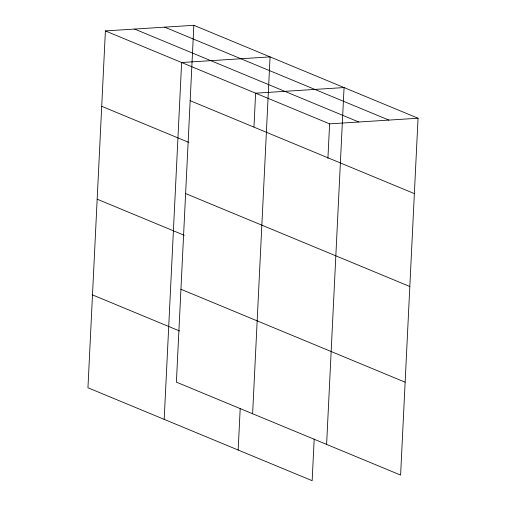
<?xml version="1.0" encoding="UTF-8"?>
<svg xmlns="http://www.w3.org/2000/svg" width="506" height="506" viewBox="0 0 506 506"><rect width="100%" height="100%" fill="white"/><g stroke="black" fill="none" stroke-linecap="round" stroke-linejoin="round"><path stroke-width="0.76" d="M193.849 25.3L176.392 382.144L400.6 475.077L418.051 118.233L193.849 25.3L105.4 30.923L87.949 387.767L312.151 480.7L314.194 438.98M164.178 419.366L181.629 62.523L270.077 56.893L252.62 413.744M238.168 450.03L240.205 408.317M253.968 126.955L255.619 93.186L344.061 87.563L326.61 444.407M327.913 158.403L329.608 123.856L105.4 30.923M329.608 123.856L418.051 118.233M164.659 27.153L388.867 120.086M134.59 29.07L358.792 121.997M190.161 100.688L414.363 193.615M101.712 106.311L188.827 142.414M185.62 193.57L409.822 286.497M97.171 199.193L184.279 235.296M180.939 289.261L405.142 382.194M92.49 294.89L179.598 330.994"/></g></svg>
